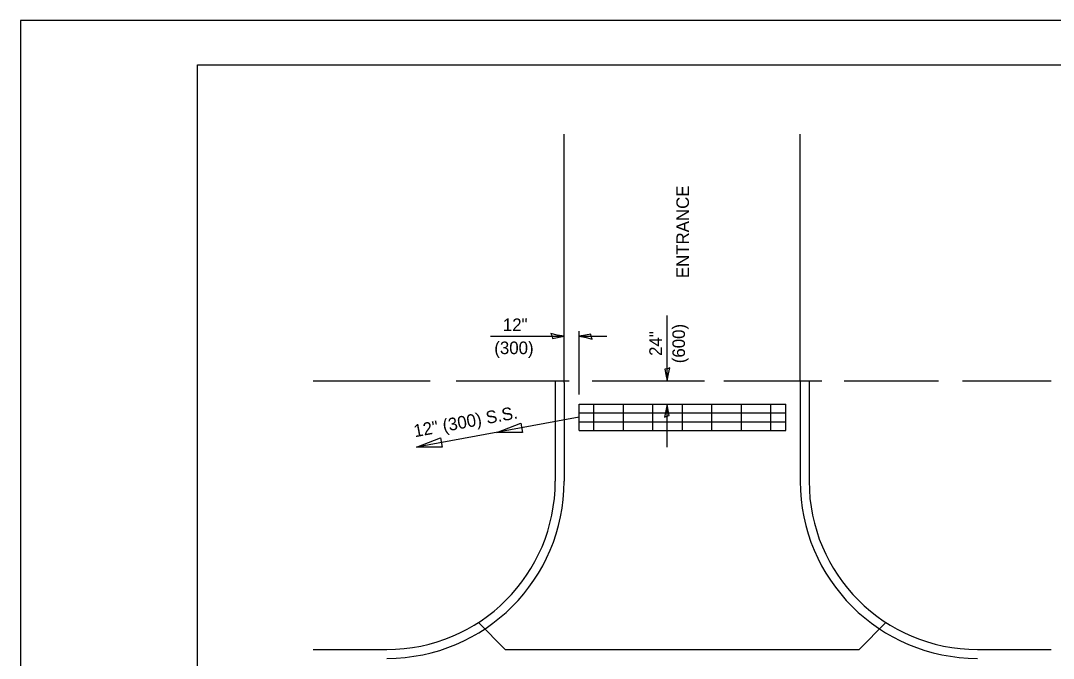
# Model space of a CAD drawing. Extents: x 100793 to 101473, y 99953 to 100393.
# Drawn here: x 100793.2 to 101026.9, y 100248.8 to 100393.1 of the extents above; entities that cross this region are included whole.
import ezdxf

# ---------------------------------------------------------------- set-up
doc = ezdxf.new("R2010")
doc.units = 0
for name, color, linetype in [('Design_PR_Back of Gutter or Curb line', 7, 'Continuous'), ('Design_PR_Roadway Dimensions', 7, 'Continuous'), ('Design_PR_Roadway Notes', 7, 'Continuous'), ('Level 25', 7, 'Continuous'), ('Level 43', 7, 'Continuous'), ('Level 52', 7, 'Continuous'), ('Level 58', 7, 'Continuous'), ('Level 6', 7, 'Continuous'), ('Sheets_50 Reference Boundary', 7, 'Continuous'), ('Sheets_General Details', 7, 'Continuous'), ('Sheets_Printer Plotting Border', 7, 'Continuous')]:
    doc.layers.add(name, color=color, linetype=linetype)

msp = doc.modelspace()

# ---------------------------------------------------------------- linework, layer by layer
at = {"layer": 'Design_PR_Back of Gutter or Curb line'}
for p, q in [((100914.2, 100311.55), (100914.2, 100288.84)), ((100916.21, 100311.22), (100916.21, 100288.84)), ((100969.64, 100311.52), (100969.64, 100288.84)), ((100971.65, 100311.52), (100971.65, 100288.84)), ((100902.84, 100250.77), (100896.83, 100256.89)), ((100983, 100250.77), (100989.01, 100256.89)), ((100859.42, 100250.77), (100876.12, 100250.77)), ((100902.84, 100250.77), (100983, 100250.77)), ((101009.72, 100250.77), (101026.42, 100250.77))]:
    msp.add_line(p, q, dxfattribs=at)
for centre, radius, start, end in [((100876.13, 100288.84), 40.08, 270, 0), ((100876.13, 100288.84), 38.07, 270, 0), ((101009.72, 100288.84), 40.08, 180, 270), ((101009.72, 100288.84), 38.07, 180, 270)]:
    msp.add_arc(centre, radius, start, end, dxfattribs=at)
at = {"layer": 'Level 25'}
for p, q in [((100916.21, 100311.22), (100916.21, 100367.44)), ((100969.64, 100311.52), (100969.64, 100367.44))]:
    msp.add_line(p, q, dxfattribs=at)
at = {"layer": 'Level 43'}
for p, q in [((100939.52, 100311.55), (100939.52, 100326.33)), ((100899.57, 100321.65), (100916.21, 100321.65)), ((100919.6, 100308.49), (100919.6, 100322.84)), ((100919.6, 100321.65), (100925.84, 100321.65)), ((100939.52, 100296.53), (100939.52, 100306.33))]:
    msp.add_line(p, q, dxfattribs=at)
for points in [[(100913.24, 100322.27), (100913.48, 100321.7), (100913.57, 100321.16), (100914.72, 100321.4), (100916.21, 100321.65), (100914.62, 100321.94)], [(100922.57, 100321.03), (100922.32, 100321.6), (100922.23, 100322.15), (100921.08, 100321.91), (100919.6, 100321.65), (100921.18, 100321.36)], [(100940.14, 100314.52), (100939.57, 100314.28), (100939.02, 100314.19), (100939.26, 100313.04), (100939.52, 100311.55), (100939.81, 100313.14)], [(100938.9, 100303.36), (100939.47, 100303.6), (100940.01, 100303.7), (100939.77, 100304.85), (100939.52, 100306.33), (100939.23, 100304.75)]]:
    msp.add_lwpolyline(points, close=True, dxfattribs=at)
at = {"layer": 'Level 52'}
for p, q in [((100919.6, 100306.33), (100966.36, 100306.33)), ((100919.6, 100300.32), (100919.6, 100306.33)), ((100922.94, 100300.32), (100922.94, 100306.33)), ((100929.62, 100300.32), (100929.62, 100306.33)), ((100936.3, 100300.32), (100936.3, 100306.33)), ((100942.98, 100300.32), (100942.98, 100306.33)), ((100949.65, 100300.32), (100949.65, 100306.33)), ((100956.33, 100300.32), (100956.33, 100306.33)), ((100963.01, 100300.32), (100963.01, 100306.33)), ((100963.01, 100300.32), (100963.01, 100306.33)), ((100966.36, 100300.32), (100966.36, 100306.33)), ((100919.6, 100304.32), (100966.36, 100304.32)), ((100919.6, 100302.32), (100966.36, 100302.32)), ((100919.6, 100300.32), (100966.36, 100300.32))]:
    msp.add_line(p, q, dxfattribs=at)
at = {"layer": 'Level 58'}
msp.add_line((100919.6, 100303.32), (100882.8, 100296.57), dxfattribs=at)
for points in [[(100906.4, 100301.99), (100906.79, 100299.88), (100900.99, 100299.91)], [(100888.21, 100298.65), (100888.6, 100296.55), (100882.8, 100296.57)]]:
    msp.add_lwpolyline(points, close=True, dxfattribs=at)
at = {"layer": 'Level 6'}
for p, q in [((100859.42, 100311.55), (100885.91, 100311.55)), ((100891.8, 100311.55), (100917.37, 100311.55)), ((100922.58, 100311.55), (100947.98, 100311.55)), ((100952.35, 100311.55), (100974.56, 100311.55)), ((100979.6, 100311.55), (101000.96, 100311.55)), ((101006.35, 100311.55), (101026.42, 100311.55))]:
    msp.add_line(p, q, dxfattribs=at)
at = {"layer": 'Sheets_50 Reference Boundary'}
msp.add_lwpolyline([(100833.23, 100383.09), (101463.23, 100383.09), (101463.23, 99983.1), (100833.23, 99983.1)], close=True, dxfattribs=at)
at = {"layer": 'Sheets_General Details'}
for p, q in [((100793.23, 100393.1), (100793.23, 99953.1)), ((101473.23, 100393.1), (100793.23, 100393.1))]:
    msp.add_line(p, q, dxfattribs=at)
msp.add_lwpolyline([(100833.23, 100383.1), (101463.23, 100383.1), (101463.23, 99963.1), (100833.23, 99963.1)], close=True, dxfattribs=at)
at = {"layer": 'Sheets_Printer Plotting Border'}
msp.add_lwpolyline([(100793.23, 99953.1), (101473.23, 99953.1), (101473.23, 100393.1), (100793.23, 100393.1)], close=True, dxfattribs=at)

# ---------------------------------------------------------------- texts
at = {"layer": 'Design_PR_Roadway Dimensions'}
for s, p in [('12"', (100902.35, 100322.84)), ('(300)', (100900.41, 100317.62))]:
    msp.add_text(s, height=2.85, dxfattribs=at).set_placement(p)
for s, p in [('(600)', (100943.56, 100315.56)), ('24"', (100938.33, 100317.21))]:
    msp.add_text(s, height=2.85, rotation=90, dxfattribs=at).set_placement(p)
at = {"layer": 'Design_PR_Roadway Notes'}
for s, rotation, p in [('ENTRANCE', 90, (100944.46, 100334.82)), ('12" (300) S.S.', 10.3938, (100882.45, 100298.8))]:
    msp.add_text(s, height=2.85, rotation=rotation, dxfattribs=at).set_placement(p)

doc.saveas('drawing.dxf')
